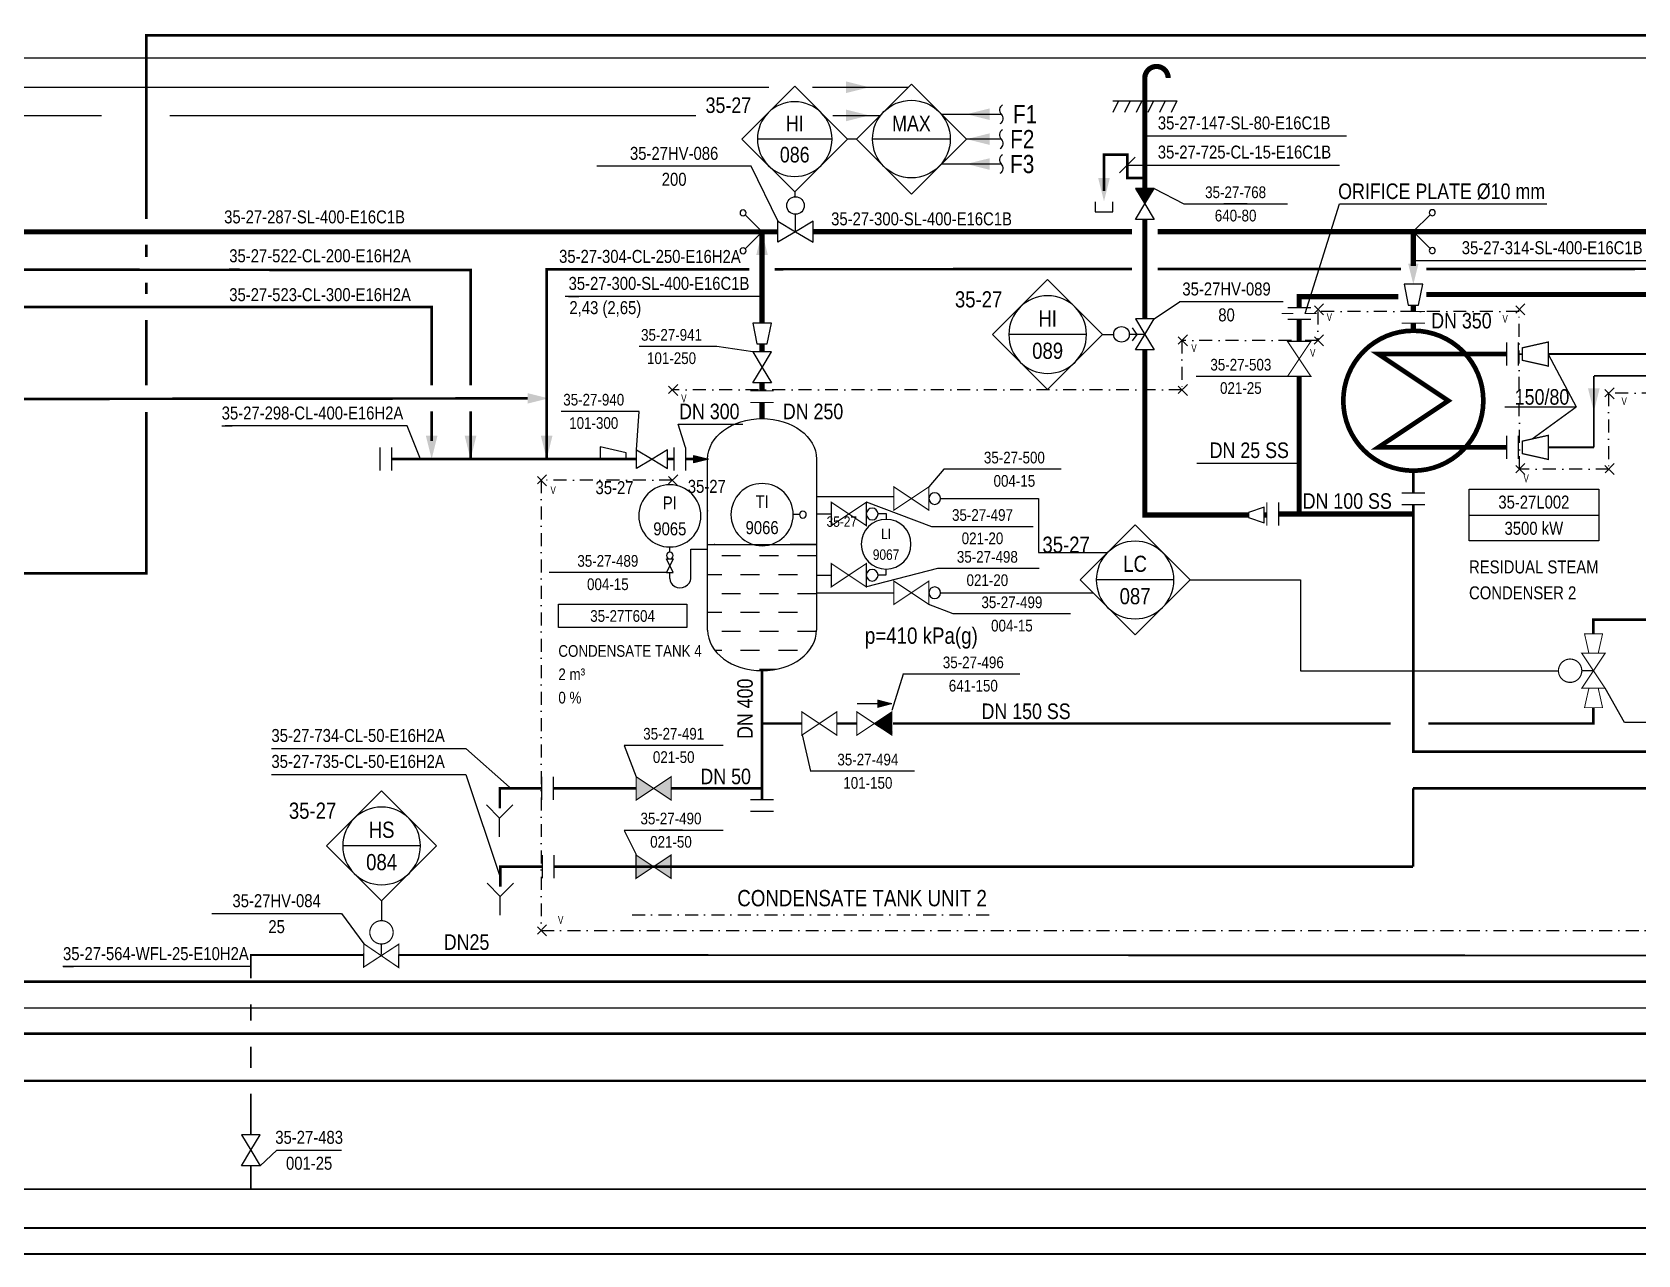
# Model space of a CAD drawing. Header units: millimetres. Extents: x -415 to 12957, y -5 to 599.
# Drawn here: x 8223.2 to 8532.8, y -0.2 to 235.6 of the extents above; entities that cross this region are included whole.
import ezdxf
from ezdxf.enums import TextEntityAlignment as Align

# ---------------------------------------------------------------- set-up
doc = ezdxf.new("R2010")
doc.units = ezdxf.units.MM
doc.header["$LTSCALE"] = 10
doc.header["$MEASUREMENT"] = 0
doc.header["$PDSIZE"] = 1
doc.linetypes.add('DASHDOT2', pattern=[0.5, 0.25, -0.125, 0, -0.125])
doc.layers.get('0').update_dxf_attribs({"linetype": 'CONTINUOUS'})
doc.layers.add('BALANSSI', color=3, linetype='CONTINUOUS', lineweight=25)
doc.layers.add('VESIKIERROT', color=100, linetype='DASHDOT2', lineweight=35)
for name, color, linetype in [('KASIVENTTIILIT', 7, 'CONTINUOUS'), ('KURISTINLEVYT', 7, 'CONTINUOUS'), ('LAITTEISTO', 7, 'CONTINUOUS'), ('P-A-SHEET', 3, 'CONTINUOUS'), ('P-COND', 4, 'CONTINUOUS'), ('P-CVPOS', 7, 'CONTINUOUS'), ('P-DELIVERY_LIMIT', 1, 'DASHDOT2'), ('P-EQUIPMENT_POS', 7, 'CONTINUOUS'), ('P-FITTINGS', 7, 'CONTINUOUS'), ('P-INSTRPOS', 7, 'CONTINUOUS'), ('P-INSTRPOS_TEXTS', 7, 'CONTINUOUS'), ('P-INSTRU', 7, 'CONTINUOUS'), ('P-LINEPOS', 7, 'CONTINUOUS'), ('P-OTHER', 7, 'CONTINUOUS'), ('P-STEAM1', 6, 'CONTINUOUS'), ('P-SYMB', 7, 'CONTINUOUS'), ('P-TANK_POS', 7, 'CONTINUOUS'), ('P-TEXT', 7, 'CONTINUOUS'), ('P-VALVEPOS', 7, 'CONTINUOUS'), ('P-VENTS', 7, 'CONTINUOUS'), ('P-WATER', 3, 'CONTINUOUS'), ('PUTKIKARTIOT', 7, 'CONTINUOUS'), ('SAATOVENTTIILIT', 7, 'CONTINUOUS'), ('TEXT', 141, 'CONTINUOUS'), ('yyyy', 7, 'CONTINUOUS'), ('yyyyy', 7, 'CONTINUOUS')]:
    doc.layers.add(name, color=color, linetype=linetype)
doc.styles.add('ARIAL', font='ARIALN.TTF')
doc.styles.add('ARIALN', font='ARIALN.TTF')
doc.styles.add('LEGIBLE', font='ARIALN.TTF')
doc.styles.add('SFS', font='ARIALN.TTF')
doc.styles.get("Standard").update_dxf_attribs({"font": 'ARIALN.TTF'})

# ---------------------------------------------------------------- blocks, each defined once
blk = doc.blocks.new('PI0NUOPR')
for points in [[(0, 0), (-1, 0.25), (-1, -0.25), (0, 0)], [(0, 0), (-1, 0)]]:
    blk.add_lwpolyline(points)
blk.add_solid([(-1, 0.25), (0, 0), (-1, -0.25)])
blk = doc.blocks.new('T200FFL')
at = {"const_width": 0.25}
for points in [[(-1.25, 2.5), (-1.25, -2.5)], [(1.25, -2.5), (1.25, 2.5)]]:
    blk.add_lwpolyline(points, dxfattribs=at)
at = {"linetype": 'Continuous', "style": 'SFS', "flags": 9}
for tag, p in [('FC', (0, 3.5)), ('SYM_WIDTH', (0, 0))]:
    blk.add_attdef(tag, p, '', height=0.2, dxfattribs=at)
blk = doc.blocks.new('ARROW')
blk.add_solid([(-2.5, -1.25), (-2.5, 1.25), (2.5, 0)])
at = {"linetype": 'Continuous', "flags": 1}
blk.add_attdef('SYM_WIDTH', (0, 0), '', height=3, dxfattribs=at)
blk = doc.blocks.new('condensatetank2_5')
at = {"layer": 'yyyy'}
h = blk.add_hatch(dxfattribs=at)
h.set_pattern_fill('DASH', color=256, scale=39, style=0)
h.set_pattern_definition([(0, (-51.5, -34.8895), (4.875, 4.875), [4.875, -4.875])])
h.paths.add_polyline_path([(14, 0), (0, 0), (0, -22), (14, -22)])
h.paths.add_polyline_path([(28, 0), (14, 0), (14, -22), (28, -22)])
edge = h.paths.add_edge_path()
edge.add_ellipse((14, -22), major_axis=(14, 0), ratio=0.742857, start_angle=180, end_angle=360)
edge.add_line((28, -22), (0, -22))
for p, q in [((0, -22), (0, 22)), ((28, 22), (28, -22)), ((0, 0), (28, 0)), ((0, -18.29), (0, -18.29))]:
    blk.add_line(p, q, dxfattribs=at)
at = {"layer": 'yyyy', "extrusion": (0, 0, -1)}
blk.add_ellipse((14, 22), major_axis=(14, 0), ratio=0.742857, start_param=3.141593, end_param=6.283185, dxfattribs=at)
at = {"layer": 'yyyy'}
blk.add_ellipse((14, -22), major_axis=(14, 0), ratio=0.742857, start_param=3.141593, end_param=6.283185, dxfattribs=at)
for p in [(0, 8.68), (0, 0), (1.78, 0)]:
    blk.add_point(p, dxfattribs=at)
blk = doc.blocks.new('PI321')
for p, q in [((0.5, 0.25), (-0.5, -0.25)), ((-0.5, -0.25), (-0.5, 0.25)), ((-0.5, 0.25), (0.5, -0.25)), ((0.5, -0.25), (0.5, 0.25))]:
    blk.add_line(p, q)
blk = doc.blocks.new('T001_11')
at = {"const_width": 0.25}
blk.add_lwpolyline([(-3.75, -2.5), (-3.75, 2.5), (3.75, -2.5), (3.75, 2.5), (-3.75, -2.5)], dxfattribs=at)
at = {"linetype": 'Continuous', "style": 'SFS', "flags": 9}
for tag, p in [('FC', (0, 3.5)), ('SYM_WIDTH', (0, 0))]:
    blk.add_attdef(tag, p, '', height=0.2, dxfattribs=at)
blk = doc.blocks.new('t001_00')
at = {"const_width": 0.25}
blk.add_lwpolyline([(-3.75, -2.5), (-3.75, 2.5), (3.75, -2.5), (3.75, 2.5), (-3.75, -2.5)], dxfattribs=at)
at = {"linetype": 'Continuous'}
for points in [[(-3.75, 2.5), (-3.75, -2.5), (0, 0)], [(0, 0), (3.75, 2.5), (3.75, -2.5)]]:
    blk.add_solid(points, dxfattribs=at)
blk = doc.blocks.new('i001_11')
at = {"layer": 'yyyyy', "const_width": 0.25}
blk.add_lwpolyline([(0, 7.5, 1), (0, 2.5, 1)], format="xyb", close=True, dxfattribs=at)
for points in [[(-3.75, -2.5), (-3.75, 2.5), (3.75, -2.5), (3.75, 2.5), (-3.75, -2.5)], [(0, 2.5), (0, 0)]]:
    blk.add_lwpolyline(points, dxfattribs=at)
at = {"layer": 'yyyyy', "linetype": 'Continuous', "style": 'SFS', "flags": 9}
for tag, p in [('FC', (0, 3.5)), ('SYM_WIDTH', (0, 0))]:
    blk.add_attdef(tag, p, '', height=0.2, dxfattribs=at)
blk = doc.blocks.new('*X39')
at = {"color": 0, "linetype": 'Continuous'}
for p, q in [((207.6, 476.3), (210.54, 479.24)), ((207.61, 476.27), (210.55, 479.22)), ((207.65, 476.27), (210.57, 479.2)), ((207.66, 476.4), (210.53, 479.26)), ((207.68, 476.27), (210.58, 479.17)), ((207.72, 476.27), (210.59, 479.15)), ((207.73, 476.5), (210.51, 479.28)), ((207.75, 476.27), (210.61, 479.13)), ((207.79, 476.6), (210.5, 479.3)), ((207.79, 476.27), (210.62, 479.11)), ((207.82, 476.27), (210.64, 479.09)), ((207.86, 476.7), (210.48, 479.33)), ((207.86, 476.27), (210.65, 479.07)), ((207.89, 476.27), (210.66, 479.05)), ((207.92, 476.8), (210.47, 479.35)), ((207.93, 476.27), (210.68, 479.02)), ((207.96, 476.27), (210.69, 479)), ((207.99, 476.9), (210.46, 479.37)), ((208, 476.27), (210.7, 478.98)), ((208.03, 476.27), (210.72, 478.96)), ((208.05, 477), (210.44, 479.39)), ((208.07, 476.27), (210.73, 478.94)), ((208.1, 476.27), (210.75, 478.92)), ((208.12, 477.1), (210.43, 479.41)), ((208.14, 476.27), (210.76, 478.89)), ((208.18, 477.2), (210.41, 479.43)), ((208.18, 476.27), (210.77, 478.87)), ((208.21, 476.27), (210.79, 478.85)), ((208.25, 477.3), (210.4, 479.46)), ((208.25, 476.27), (210.8, 478.83)), ((208.28, 476.27), (210.81, 478.81)), ((208.31, 477.4), (210.39, 479.48)), ((208.32, 476.27), (210.83, 478.79)), ((208.35, 476.27), (210.84, 478.76)), ((208.38, 477.51), (210.37, 479.5)), ((208.39, 476.27), (210.86, 478.74)), ((208.42, 476.27), (210.87, 478.72)), ((208.45, 477.61), (210.36, 479.52)), ((208.46, 476.27), (210.88, 478.7)), ((208.49, 476.27), (210.9, 478.68)), ((208.51, 477.71), (210.35, 479.54)), ((208.53, 476.27), (210.91, 478.66)), ((208.56, 476.27), (210.92, 478.64)), ((208.58, 477.81), (210.33, 479.56)), ((208.6, 476.27), (210.94, 478.61)), ((208.64, 477.91), (210.32, 479.58)), ((208.64, 476.27), (210.95, 478.59)), ((208.67, 476.27), (210.97, 478.57)), ((208.71, 478.01), (210.3, 479.61)), ((208.71, 476.27), (210.98, 478.55)), ((208.74, 476.27), (210.99, 478.53)), ((208.77, 478.11), (210.29, 479.63)), ((208.78, 476.27), (211.01, 478.51)), ((208.81, 476.27), (211.02, 478.48)), ((208.84, 478.21), (210.28, 479.65)), ((208.85, 476.27), (211.04, 478.46)), ((208.88, 476.27), (211.05, 478.44)), ((208.9, 478.31), (210.26, 479.67)), ((208.92, 476.27), (211.06, 478.42)), ((208.95, 476.27), (211.08, 478.4)), ((208.97, 478.41), (210.25, 479.69)), ((208.99, 476.27), (211.09, 478.38)), ((209.02, 476.27), (211.1, 478.36)), ((209.03, 478.51), (210.24, 479.71)), ((209.06, 476.27), (211.12, 478.33)), ((209.09, 476.27), (211.13, 478.31)), ((209.1, 478.61), (210.22, 479.74)), ((209.13, 476.27), (211.15, 478.29)), ((209.17, 478.71), (210.21, 479.76)), ((209.17, 476.27), (211.16, 478.27)), ((209.2, 476.27), (211.17, 478.25)), ((209.23, 478.82), (210.19, 479.78)), ((209.24, 476.27), (211.19, 478.23)), ((209.27, 476.27), (211.2, 478.2)), ((209.3, 478.92), (210.18, 479.8)), ((209.31, 476.27), (211.21, 478.18)), ((209.34, 476.27), (211.23, 478.16)), ((209.36, 479.02), (210.17, 479.82)), ((209.38, 476.27), (211.24, 478.14)), ((209.43, 479.12), (210.15, 479.84)), ((209.49, 479.22), (210.14, 479.86)), ((209.41, 476.27), (211.26, 478.12)), ((209.45, 476.27), (211.27, 478.1)), ((209.48, 476.27), (211.28, 478.07)), ((209.52, 476.27), (211.3, 478.05)), ((209.55, 476.27), (211.31, 478.03)), ((209.59, 476.27), (211.32, 478.01)), ((209.63, 476.27), (211.34, 477.99)), ((209.66, 476.27), (211.35, 477.97)), ((209.7, 476.27), (211.37, 477.95)), ((209.73, 476.27), (211.38, 477.92)), ((209.77, 476.27), (211.39, 477.9)), ((209.8, 476.27), (211.41, 477.88)), ((209.84, 476.27), (211.42, 477.86)), ((209.87, 476.27), (211.43, 477.84)), ((209.91, 476.27), (211.45, 477.82)), ((209.94, 476.27), (211.46, 477.79)), ((209.98, 476.27), (211.48, 477.77)), ((210.01, 476.27), (211.49, 477.75)), ((210.05, 476.27), (211.5, 477.73)), ((210.08, 476.27), (211.52, 477.71)), ((210.12, 476.27), (211.53, 477.69)), ((210.16, 476.27), (211.55, 477.66)), ((210.19, 476.27), (211.56, 477.64)), ((210.23, 476.27), (211.57, 477.62)), ((210.26, 476.27), (211.59, 477.6)), ((210.3, 476.27), (211.6, 477.58)), ((210.33, 476.27), (211.61, 477.56)), ((210.37, 476.27), (211.63, 477.54)), ((210.4, 476.27), (211.64, 477.51)), ((210.44, 476.27), (211.66, 477.49)), ((210.47, 476.27), (211.67, 477.47)), ((210.51, 476.27), (211.68, 477.45)), ((210.54, 476.27), (211.7, 477.43)), ((210.58, 476.27), (211.71, 477.41)), ((210.61, 476.27), (211.72, 477.38)), ((210.65, 476.27), (211.74, 477.36)), ((210.69, 476.27), (211.75, 477.34)), ((210.72, 476.27), (211.77, 477.32)), ((210.76, 476.27), (211.78, 477.3)), ((210.79, 476.27), (211.79, 477.28)), ((210.83, 476.27), (211.81, 477.26)), ((210.86, 476.27), (211.82, 477.23)), ((210.9, 476.27), (211.83, 477.21)), ((210.93, 476.27), (211.85, 477.19)), ((210.97, 476.27), (211.86, 477.17)), ((211, 476.27), (211.88, 477.15)), ((211.04, 476.27), (211.89, 477.13)), ((211.07, 476.27), (211.9, 477.1)), ((211.11, 476.27), (211.92, 477.08)), ((211.15, 476.27), (211.93, 477.06)), ((211.18, 476.27), (211.95, 477.04)), ((211.22, 476.27), (211.96, 477.02)), ((211.25, 476.27), (211.97, 477)), ((211.29, 476.27), (211.99, 476.97)), ((211.32, 476.27), (212, 476.95)), ((211.36, 476.27), (212.01, 476.93)), ((211.39, 476.27), (212.03, 476.91)), ((211.43, 476.27), (212.04, 476.89)), ((211.46, 476.27), (212.06, 476.87)), ((211.5, 476.27), (212.07, 476.85)), ((211.53, 476.27), (212.08, 476.82)), ((211.57, 476.27), (212.1, 476.8)), ((211.6, 476.27), (212.11, 476.78)), ((211.64, 476.27), (212.12, 476.76)), ((211.68, 476.27), (212.14, 476.74)), ((211.71, 476.27), (212.15, 476.72)), ((211.75, 476.27), (212.17, 476.69)), ((211.78, 476.27), (212.18, 476.67)), ((211.82, 476.27), (212.19, 476.65)), ((211.85, 476.27), (212.21, 476.63)), ((211.89, 476.27), (212.22, 476.61)), ((211.92, 476.27), (212.23, 476.59)), ((211.96, 476.27), (212.25, 476.56)), ((211.99, 476.27), (212.26, 476.54)), ((212.03, 476.27), (212.28, 476.52)), ((212.06, 476.27), (212.29, 476.5)), ((212.1, 476.27), (212.3, 476.48)), ((212.14, 476.27), (212.32, 476.46)), ((212.17, 476.27), (212.33, 476.44)), ((212.21, 476.27), (212.34, 476.41)), ((212.24, 476.27), (212.36, 476.39)), ((212.28, 476.27), (212.37, 476.37)), ((212.31, 476.27), (212.39, 476.35)), ((212.35, 476.27), (212.4, 476.33)), ((212.38, 476.27), (212.41, 476.31)), ((212.42, 476.27), (212.43, 476.28))]:
    blk.add_line(p, q, dxfattribs=at)
blk = doc.blocks.new('t001_ch2')
for points, const_width in [([(-3.75, 2.5), (-3.75, -2.5), (3.75, 2.5), (3.75, -2.5), (-3.75, 2.5)], 0.25), ([(-3.57, -4.3), (-0.77, -3.55), (-0.77, -4.93), (-3.17, -4.3), (-0.88, -3.69), (-0.88, -4.8), (-2.77, -4.3), (-0.98, -3.82), (-0.98, -4.67), (-2.37, -4.3), (-1.08, -3.95), (-1.08, -4.53), (-1.97, -4.3), (-1.19, -4.09), (-1.19, -4.4), (-1.57, -4.3), (-1.29, -4.22), (-1.29, -4.26), (-1.17, -4.22)], 0.35), ([(3.75, -4.25), (-3.75, -4.25)], 0.25)]:
    blk.add_lwpolyline(points, dxfattribs=dict(const_width=const_width))
at = {"linetype": 'Continuous', "const_width": 0.25}
for points in [[(-0.08, 0.03), (-3.74, -2.42), (-3.72, 2.42), (-0.02, 0.06)], [(0, 0), (-3.73, -2.42), (-3.73, 2.28), (-3.73, 2.43), (-0.12, 0.13)]]:
    blk.add_lwpolyline(points, dxfattribs=at)
at = {"linetype": 'Continuous', "xscale": -1, "rotation": 270}
blk.add_blockref('*X39', (-480, -210), dxfattribs=at)
blk = doc.blocks.new('P008_05')
at = {"linetype": 'Continuous', "const_width": 0.5}
blk.add_lwpolyline([(0, 7.5, 1), (0, -7.5, 1)], format="xyb", close=True, dxfattribs=at)
blk.add_lwpolyline([(10, 5), (-3.75, 5), (3.75, 0), (-3.75, -5), (10, -5)], dxfattribs=at)
at = {"linetype": 'Continuous', "style": 'SFS', "flags": 9}
for tag, p in [('FC', (0, 3.5)), ('SYM_WIDTH', (0, 0))]:
    blk.add_attdef(tag, p, '', height=0.2, dxfattribs=at)
blk = doc.blocks.new('T100CON')
at = {"const_width": 0.25}
blk.add_lwpolyline([(-2.5, 2.4), (2.5, 1.28), (2.5, -1.12), (-2.5, -2.24)], close=True, dxfattribs=at)
at = {"style": 'LEGIBLE', "flags": 9}
for tag, p in [('FC', (0, 3.5)), ('SYM_WIDTH', (0, 0))]:
    blk.add_attdef(tag, p, '', height=1.8, dxfattribs=at)
blk = doc.blocks.new('PPI_0103B')
at = {"color": 0, "linetype": 'ByBlock'}
blk.add_circle((0, 0), 1.25, dxfattribs=at)
blk = doc.blocks.new('PPI_1100A')
at = {"color": 0, "linetype": 'ByBlock'}
blk.add_line((0, 0), (2, 0), dxfattribs=at)
blk = doc.blocks.new('PPI_0900A')
at = {"color": 0, "linetype": 'ByBlock'}
blk.add_line((-2.5, 0), (2.5, 0), dxfattribs=at)
blk = doc.blocks.new('PPI_0700A-27_5')
at = {"color": 0, "linetype": 'ByBlock'}
for p, q in [((0, 0), (27.5, 0)), ((0, -5), (0, 0)), ((27.5, 0), (27.5, -5)), ((27.5, -5), (0, -5))]:
    blk.add_line(p, q, dxfattribs=at)
blk = doc.blocks.new('PPI_1000A')
at = {"color": 0, "linetype": 'ByBlock'}
blk.add_line((-1, 0), (1, 0), dxfattribs=at)
blk = doc.blocks.new('PPI_1207A')
at = {"color": 0, "linetype": 'ByBlock'}
for p, q in [((-8.5, 0), (0, 8.5)), ((0, 8.5), (8.5, 0)), ((0, -8.5), (-8.5, 0)), ((-6, 0), (6, 0)), ((8.5, 0), (0, -8.5))]:
    blk.add_line(p, q, dxfattribs=at)
blk.add_circle((0, 0), 6, dxfattribs=at)
blk = doc.blocks.new('PPI_1200A')
at = {"color": 0, "linetype": 'ByBlock'}
blk.add_circle((0, 0), 6, dxfattribs=at)
blk = doc.blocks.new('P7A1100')
at = {"color": 0, "linetype": 'ByBlock'}
for points in [[(-3, -1.8), (-3, 1.8), (0, 0)], [(3, -1.8), (3, 1.8), (0, 0)]]:
    blk.add_lwpolyline(points, close=True, dxfattribs=at)
blk = doc.blocks.new('P7A1271')
at = {"color": 0, "linetype": 'ByBlock'}
for centre, start, end in [((0.71, 0.82), 116.5651, 229.1849), ((-0.71, -0.82), 296.5651, 49.1849)]:
    blk.add_arc(centre, 1.08, start, end, dxfattribs=at)
blk = doc.blocks.new('CVO6484')
at = {"color": 0, "linetype": 'Continuous'}
blk.add_lwpolyline([(-1.5, 4.5, -1), (1.5, 4.5, -1), (-1.5, 4.5)], format="xyb", close=True, dxfattribs=at)
blk.add_lwpolyline([(0, 0), (0, 3)], dxfattribs=at)
at = {"layer": 'P-VENTS', "color": 0, "linetype": 'Continuous'}
for points in [[(-3, -1.8), (-3, 1.8), (0, 0)], [(3, -1.8), (3, 1.8), (0, 0)]]:
    blk.add_lwpolyline(points, close=True, dxfattribs=at)
blk = doc.blocks.new('PPI_1301A-25_0')
at = {"color": 0, "linetype": 'ByBlock'}
for p, q in [((0, 0), (25, 0)), ((0, -10), (0, 0)), ((25, 0), (25, -10)), ((0, -5), (25, -5)), ((25, -10), (0, -10))]:
    blk.add_line(p, q, dxfattribs=at)
blk = doc.blocks.new('P7A1330')
at = {"color": 0, "linetype": 'ByBlock'}
for q in [(-3.25, 3.25), (3.25, 3.25)]:
    blk.add_line((0, 0), q, dxfattribs=at)
for centre, start, end in [((-3.66, 3.66), 90, 270), ((-3.66, 3.66), 270, 90), ((3.66, 3.66), 90, 270), ((3.66, 3.66), 270, 90)]:
    blk.add_arc(centre, 0.575, start, end, dxfattribs=at)
blk = doc.blocks.new('P7A1106')
at = {"color": 0, "linetype": 'ByBlock'}
for p, q in [((3, 1.8), (0, 0)), ((3, -1.8), (3, 1.8)), ((0, 0), (3, -1.8))]:
    blk.add_line(p, q, dxfattribs=at)
blk.add_lwpolyline([(-3, 1.8), (0, 0), (-3, -1.8)], close=True, dxfattribs=at)
blk.add_solid([(3, 1.8), (0, 0), (3, -1.8)], dxfattribs=at)
blk = doc.blocks.new('P7A1210')
at = {"color": 0, "linetype": 'ByBlock'}
blk.add_lwpolyline([(-3, 1.5), (-3, -1.5), (0, -0.5), (0, 0.5)], close=True, dxfattribs=at)
blk = doc.blocks.new('P7A1245')
at = {"color": 0, "linetype": 'Continuous'}
for points in [[(-2, 1.8), (-2, -1.8)], [(2, 1), (-2, 1.8)], [(2, -1), (2, 1)], [(-2, -1.8), (2, -1)]]:
    blk.add_lwpolyline(points, dxfattribs=at)
blk = doc.blocks.new('P7A1305')
at = {"color": 0, "linetype": 'ByBlock'}
blk.add_solid([(-4, -1), (-4, 1), (0, 0)], dxfattribs=at)
blk = doc.blocks.new('P7A1283')
at = {"color": 0, "linetype": 'ByBlock'}
blk.add_lwpolyline([(-2.5, 0), (-2.5, -1.184), (2.5, -2.384), (2.5, 0)], close=True, dxfattribs=at)
blk = doc.blocks.new('CVED8AE')
at = {"color": 0, "linetype": 'Continuous'}
blk.add_lwpolyline([(-1.5, 4.5, -1), (1.5, 4.5, -1), (-1.5, 4.5)], format="xyb", close=True, dxfattribs=at)
for points in [[(-1.27, 2.39), (0, 1.5), (1.27, 2.39)], [(0, 0), (0, 3)]]:
    blk.add_lwpolyline(points, dxfattribs=at)
at = {"layer": 'P-VENTS', "color": 0, "linetype": 'Continuous'}
for points in [[(-3, -1.8), (-3, 1.8), (0, 0)], [(3, -1.8), (3, 1.8), (0, 0)]]:
    blk.add_lwpolyline(points, close=True, dxfattribs=at)
blk = doc.blocks.new('P7A1304')
at = {"color": 0, "linetype": 'ByBlock'}
blk.add_line((1.5, 1.5), (-1.5, -1.5), dxfattribs=at)

msp = doc.modelspace()

# ---------------------------------------------------------------- linework, layer by layer
at = {"layer": 'KURISTINLEVYT', "const_width": 0.225}
for points in [[(8466.35, 181.37), (8464.1, 181.37)], [(8465.22, 182.49), (8469.72, 182.49)], [(8469.72, 180.24), (8465.22, 180.24)], [(8468.6, 181.37), (8470.85, 181.37)]]:
    msp.add_lwpolyline(points, dxfattribs=at)
at = {"layer": 'LAITTEISTO', "linetype": 'Continuous'}
for points in [[(8432.65, 222.36), (8431.52, 220.11)], [(8431.52, 222.36), (8443.9, 222.36)], [(8434.9, 222.36), (8433.77, 220.11)], [(8437.15, 222.36), (8436.02, 220.11)], [(8439.4, 222.36), (8438.27, 220.11)], [(8441.65, 222.36), (8440.52, 220.11)], [(8443.9, 222.36), (8442.77, 220.11)]]:
    msp.add_lwpolyline(points, dxfattribs=at)
at = {"layer": 'LAITTEISTO', "const_width": 1}
msp.add_lwpolyline([(8489.47, 178.05), (8489.47, 179.5)], dxfattribs=at)
at = {"layer": 'P-A-SHEET', "color": 7, "const_width": 0.35}
for points in [[(-410, 0), (12952.06, 0), (12952.06, 594), (-410, 594)], [(-405, 5), (12947.06, 5), (12947.06, 589), (-405, 589)]]:
    msp.add_lwpolyline(points, close=True, dxfattribs=at)
at = {"layer": 'P-COND', "linetype": 'Continuous', "const_width": 0.5}
for points in [[(8245.21, 199.62), (8245.21, 235), (8602.71, 235), (8652.71, 235), (8652.71, 199.65)], [(8307.71, 167.5), (8307.71, 189.76), (7466.61, 190.24), (7466.61, 211.98)], [(8300.21, 167.5), (8300.21, 182.64), (7231.5, 182.64), (6981.5, 182.74), (6981.5, 204.5)], [(8245.21, 192.29), (8245.21, 194.62)], [(8361.47, 189.91), (8322.38, 189.89), (8322.38, 153.51)], [(8435.21, 189.94), (8366.35, 189.91)], [(8487.1, 189.96), (8440.21, 189.94)], [(8572.44, 189.99), (8491.98, 189.96)], [(8245.21, 185.14), (8245.21, 187.29)], [(7407.14, 179.63), (7407.14, 131.27), (8245.21, 131.27), (8245.21, 162.38)], [(8245.21, 167.5), (8245.21, 180.14)], [(7996.02, 164.62), (7996.02, 164.62), (8318.71, 165)], [(8300.21, 156.8), (8300.21, 162.5)], [(8307.71, 153.3), (8307.71, 162.5)], [(6459.81, 33.39), (9965.01, 33.39)]]:
    msp.add_lwpolyline(points, dxfattribs=at)
at = {"layer": 'P-COND', "linetype": 'Continuous'}
msp.add_lwpolyline([(8437.71, 207.5, 0.5, 0.5, 0), (8434.34, 207.5, 0.5, 0.5, 0), (8434.34, 212, 0.5, 0.5, 0), (8429.84, 212, 0.5, 0.5, 0), (8429.84, 205, 0, 0, 0)], format="xyseb", dxfattribs=at)
at = {"layer": 'P-COND', "const_width": 0.5}
for points in [[(7344.51, 180.14), (7344.51, 52.5), (8795.21, 52.5), (8795.21, 92.06), (8784.43, 92.06)], [(8339.71, 153.3), (8292.51, 153.3)], [(8346.93, 153.3), (8345.71, 153.3)], [(8350.76, 153.3), (8349.18, 153.3)], [(8489.47, 146.74), (8489.47, 151.05)], [(8363.91, 112.5), (8363.91, 87.61)], [(8371.58, 102.3), (8363.91, 102.3)], [(8382.2, 102.3), (8378.33, 102.3)], [(8389.13, 102.3), (8485.09, 102.3)], [(8339.65, 89.79), (8323.69, 89.79)], [(8363.91, 89.79), (8346.4, 89.79)], [(8489.44, 89.79), (8489.44, 74.69)], [(8550.72, 89.79), (8489.44, 89.79)], [(8489.44, 74.69), (8323.81, 74.69)], [(6459.81, 42.5), (9965.01, 42.5)]]:
    msp.add_lwpolyline(points, dxfattribs=at)
at = {"layer": 'P-COND'}
for points in [[(8489.47, 144.49, 0.5, 0.5, 0), (8489.47, 96.88, 0.5, 0.5, 0), (8574.87, 96.88, 0, 0, 0)], [(8564.37, 122.31, 0.5, 0.5, 0), (8524.2, 122.31, 0.5, 0.5, 0), (8524.2, 119.6, 0, 0, 0)], [(8492.35, 102.3, 0.5, 0.5, 0), (8524.2, 102.3, 0.5, 0.5, 0), (8524.2, 105.35, 0, 0, 0)], [(8321.44, 89.79, 0.5, 0.5, 0), (8313.35, 89.79, 0.5, 0.5, 0), (8313.35, 85.94, 0, 0, 0)], [(8321.56, 74.68, 0.5, 0.5, 0), (8313.47, 74.68, 0.5, 0.5, 0), (8313.47, 70.83, 0, 0, 0)]]:
    msp.add_lwpolyline(points, format="xyseb", dxfattribs=at)
at = {"layer": 'P-CVPOS'}
for points in [[(8366.99, 199.14), (8361.84, 209.75), (8332.08, 209.75)], [(8439.51, 180.35), (8444.4, 183.6)], [(8374.41, 136.8), (8369.35, 136.8)], [(8555.21, 102.5), (8530.21, 102.5), (8526.45, 109.1)], [(8257.82, 65.63), (8282.82, 65.63), (8287.14, 59.81)]]:
    msp.add_lwpolyline(points, dxfattribs=at)
at = {"layer": 'P-DELIVERY_LIMIT'}
for points in [[(8472.16, 181.09), (8470.03, 183.21)], [(8472.16, 183.21), (8470.04, 181.09)], [(8510.98, 181.09), (8508.86, 183.21)], [(8510.98, 183.21), (8508.86, 181.09)], [(8346.6, 149.22), (8321.32, 149.22), (8321.32, 62.41), (8784.43, 62.41), (8784.43, 149.39), (8592.11, 149.39), (8592.11, 165.98), (8527.13, 166), (8527.13, 151.35), (8509.92, 151.35), (8509.89, 181.75), (8471.06, 181.74), (8471.09, 176.17), (8444.85, 176.17), (8444.85, 166.62), (8346.6, 166.62)], [(8445.91, 175.11), (8443.79, 177.23)], [(8445.91, 177.23), (8443.79, 175.11)], [(8472.16, 175.11), (8470.03, 177.23)], [(8472.15, 177.23), (8470.04, 175.11)], [(8347.66, 165.56), (8345.54, 167.68)], [(8347.66, 167.68), (8345.54, 165.56)], [(8445.91, 165.56), (8443.79, 167.68)], [(8445.91, 167.68), (8443.79, 165.56)], [(8528.19, 164.94), (8526.07, 167.06)], [(8528.19, 167.06), (8526.07, 164.94)], [(8510.98, 150.29), (8508.86, 152.41)], [(8510.98, 152.41), (8508.86, 150.28)], [(8528.19, 150.29), (8526.07, 152.41)], [(8528.19, 152.41), (8526.07, 150.28)], [(8322.38, 148.16), (8320.25, 150.28)], [(8322.38, 150.28), (8320.26, 148.16)], [(8347.66, 148.16), (8345.54, 150.28)], [(8347.66, 150.28), (8345.54, 148.16)], [(8338.87, 65.39), (8407.68, 65.39)], [(8322.38, 61.35), (8320.25, 63.47)], [(8322.38, 63.47), (8320.26, 61.35)]]:
    msp.add_lwpolyline(points, dxfattribs=at)
at = {"layer": 'P-INSTRU', "linetype": 'Continuous'}
for points in [[(8575.45, 208.68), (8575.45, 230.62), (7994.44, 230.62)], [(8377.55, 225), (8386.68, 225)], [(8023.97, 219.57), (8236.58, 219.57)], [(8249.75, 219.57), (8351.14, 219.57)], [(8377.55, 219.57), (8386.68, 219.57)], [(8398.52, 219.8), (8410.06, 219.8)], [(8382.1, 215), (8380.41, 215)], [(8410.06, 215), (8403.32, 215)], [(8398.52, 210.2), (8410.06, 210.2)], [(8370.21, 204.8), (8370.21, 203.87)], [(8370.21, 203.87), (8370.21, 204.01)], [(8429.58, 177.3), (8431.7, 177.3)]]:
    msp.add_lwpolyline(points, dxfattribs=at)
at = {"layer": 'P-INSTRU'}
for points in [[(7946.6, 202.5), (8016.84, 202.5), (8016.84, 225), (8365.21, 225)], [(8373.62, 225), (8392.1, 225)], [(8374.41, 146.08), (8389.32, 146.08)], [(8398.32, 145.69), (8417.22, 145.69), (8417.22, 135.31), (8430.51, 135.31)], [(8371.14, 142.58), (8369.83, 142.58)], [(8374.41, 142.71), (8377.27, 142.71)], [(8386.27, 142.78), (8387.82, 142.78), (8387.82, 141.67)], [(8346.13, 135.35), (8346.13, 136.34)], [(8350.2, 135.91), (8353.41, 135.91)], [(8374.41, 130.9), (8377.27, 130.9)], [(8386.27, 130.97), (8387.82, 130.97), (8387.82, 132.07)], [(8374.41, 127.52), (8389.32, 127.52)], [(8398.32, 127.52), (8403.04, 127.52)], [(8403.04, 127.52), (8427.68, 127.52)], [(8446.44, 129.98), (8467.71, 129.98), (8467.71, 112.48)], [(6459.81, 47.5), (8759.59, 47.5), (8759.59, 117.82)], [(8467.71, 112.48), (8517.45, 112.48)], [(8290.56, 68.08), (8290.56, 64.28)]]:
    msp.add_lwpolyline(points, dxfattribs=at)
at = {"layer": 'P-LINEPOS'}
for points in [[(8434.34, 210), (8475.21, 210)], [(8489.47, 191.56), (8536.03, 191.56)], [(8363.91, 184.67), (8325.92, 184.67)], [(8298.07, 153.3), (8295.47, 159.68), (8260.4, 159.68)], [(8349.18, 155.55), (8347.71, 160), (8360.21, 160)], [(8269.32, 97.49), (8306.82, 97.49), (8315.21, 90)], [(8269.32, 92.49), (8306.82, 92.49), (8313.47, 72.5)]]:
    msp.add_lwpolyline(points, dxfattribs=at)
at = {"layer": 'P-OTHER', "color": 0, "linetype": 'ByBlock'}
for p, q in [((8392.71, 225.61), (8382.1, 215)), ((8403.32, 215), (8392.71, 225.61)), ((8382.1, 215), (8392.71, 204.39)), ((8400.2, 215), (8385.22, 215)), ((8392.71, 204.39), (8403.32, 215))]:
    msp.add_line(p, q, dxfattribs=at)
at = {"layer": 'P-OTHER'}
for points in [[(8437.71, 215.62), (8476.56, 215.62)], [(8428.11, 202.9), (8428.11, 201)], [(8431.56, 201), (8431.56, 202.9)], [(8428.11, 201), (8431.56, 201)], [(8464.4, 183.6), (8444.4, 183.6)], [(8515.48, 173.55), (8520.85, 163.34)], [(8465.22, 169.25), (8447.62, 169.25)], [(8507.11, 163.34), (8520.85, 163.34)], [(8512.36, 157.17), (8520.85, 163.34)], [(8447.71, 152.5), (8467.47, 152.5)], [(8350.2, 130.29), (8350.2, 135.91)], [(8346.13, 130.29), (8346.13, 131.41)], [(8310.78, 86.6), (8313.32, 84.05)], [(8313.32, 84.05), (8315.87, 86.6)], [(8313.32, 80.45), (8313.32, 84.05)], [(8310.9, 71.49), (8313.44, 68.94)], [(8313.44, 68.94), (8315.99, 71.49)], [(8313.44, 65.34), (8313.44, 68.94)], [(8265.34, 55.42), (8229.12, 55.42)]]:
    msp.add_lwpolyline(points, dxfattribs=at)
at = {"layer": 'P-OTHER', "color": 0, "linetype": 'ByBlock'}
msp.add_circle((8392.71, 215), 7.49, dxfattribs=at)
at = {"layer": 'P-OTHER'}
msp.add_ellipse((8348.17, 130.29), major_axis=(2.01, 0.37), ratio=0.874849, start_param=2.932717, end_param=6.07431, dxfattribs=at)
at = {"layer": 'P-STEAM1', "linetype": 'Continuous', "const_width": 1}
for points in [[(8271.98, 197.12), (7940.52, 197.12), (7940.52, 392.5), (8005.88, 392.5)], [(8437.71, 180.35), (8437.71, 199.5)], [(8363.91, 197.12), (8271.98, 197.12)], [(8437.71, 174.35), (8437.71, 160), (8437.71, 142.5), (8457.71, 142.5)], [(8460.71, 142.5), (8461.24, 142.5)]]:
    msp.add_lwpolyline(points, dxfattribs=at)
msp.add_lwpolyline([(8437.71, 205.5), (8437.71, 226.76, -1), (8442.21, 226.76)], format="xyb", dxfattribs=at)
at = {"layer": 'P-STEAM1', "const_width": 1}
for points in [[(8489.47, 197.15), (8872.22, 197.15), (8872.22, 200)], [(8363.91, 197.12), (8366.99, 197.12)], [(8363.91, 179.5), (8363.91, 197.12)], [(8435.21, 197.15), (8373.74, 197.14)], [(8489.47, 190.5), (8489.47, 197.15), (8440.21, 197.15)], [(8489.48, 181.75), (8489.48, 183)], [(8491.98, 185.03), (8572.37, 185.03)], [(8467.47, 176), (8467.47, 180.24)], [(8467.47, 178.32), (8467.47, 180.24)], [(8363.91, 173.97), (8363.91, 175.5)], [(8363.91, 166.45), (8363.91, 167.97)], [(8467.47, 142.69), (8467.47, 169.11)], [(8363.91, 161.1), (8363.91, 164.2)], [(8489.47, 142.69), (8463.49, 142.69)]]:
    msp.add_lwpolyline(points, dxfattribs=at)
at = {"layer": 'P-STEAM1'}
msp.add_lwpolyline([(8467.47, 182.34, 1, 1, 0), (8467.47, 184.6, 1, 1, 0), (8486.56, 184.6, 0, 0, 0)], format="xyseb", dxfattribs=at)
at = {"layer": 'P-VALVEPOS'}
for points in [[(8439.51, 205.5), (8445.21, 202.5), (8465.21, 202.5)], [(8468.6, 181.37), (8475.21, 202.5), (8515.21, 202.5)], [(8362.11, 173.97), (8355.21, 175), (8340.21, 175)], [(8339.71, 155.1), (8340.21, 162.5), (8325.21, 162.5)], [(8421.56, 151.34), (8398.96, 151.34), (8396.07, 147.94)], [(8416.2, 140.26), (8396.62, 140.26), (8384.02, 144.96)], [(8345.48, 131.41), (8322.88, 131.41)], [(8417.32, 132.19), (8397.74, 132.19), (8384.02, 128.65)], [(8423.38, 123.43), (8400.78, 123.43), (8396.07, 125.27)], [(8391.14, 111.84), (8388.95, 104.78)], [(8413.64, 111.84), (8391.04, 111.84)], [(8373.31, 93.1), (8371.68, 100.12)], [(8356.43, 98.07), (8337.32, 98.07), (8339.65, 92.04)], [(8393.31, 93.1), (8373.21, 93.1)], [(8356.43, 81.67), (8337.32, 81.67), (8339.65, 77.01)], [(8267.14, 17), (8270.34, 20), (8282.84, 20)]]:
    msp.add_lwpolyline(points, dxfattribs=at)
at = {"layer": 'P-WATER', "const_width": 0.35}
for points in [[(8515.48, 173.55), (8570.59, 173.55)], [(8524.28, 169.34), (8570.59, 169.34)], [(8524.28, 169.34), (8524.28, 155.55)], [(8515.48, 155.55), (8524.28, 155.55)], [(8611.63, 60.93), (8611.62, 57.53), (8293.86, 57.67)], [(8265.34, 53.16), (8265.34, 57.67), (8287.11, 57.67)], [(8265.34, 45), (8265.34, 48.16)], [(8265.34, 35.89), (8265.34, 40)], [(8265.34, 23), (8265.34, 30.89)], [(8265.34, 12.5), (8265.34, 17)], [(6459.81, 12.5), (9965.01, 12.5)]]:
    msp.add_lwpolyline(points, dxfattribs=at)
at = {"layer": 'SAATOVENTTIILIT', "const_width": 0.225}
msp.add_lwpolyline([(8517.45, 112.48, 1), (8521.95, 112.48, 1)], format="xyb", close=True, dxfattribs=at)
for points in [[(8526.45, 109.1), (8521.95, 109.1), (8526.45, 115.85), (8521.95, 115.85), (8526.45, 109.1)], [(8521.95, 112.48), (8524.2, 112.48)]]:
    msp.add_lwpolyline(points, dxfattribs=at)
at = {"layer": 'VESIKIERROT'}
msp.add_lwpolyline([(8509.72, 173.55), (8510.48, 173.55)], dxfattribs=at)

# ---------------------------------------------------------------- block references
at = {"layer": 'KASIVENTTIILIT'}
for name, p, xscale, yscale, zscale, rotation in [('T001_11', (8467.47, 172.62), 0.8999999999996362, 0.8999999999996362, 0.8999999999996362, 270), ('PI321', (8346.13, 132.73), -2.625, 2.625, 2.625, 269.9999999999772), ('t001_ch2', (8385.57, 102.3), 0.8999999999996362, 0.8999999999996362, 0.8999999999996362, 180), ('T001_11', (8374.95, 102.3), 0.8999999999996362, 0.8999999999996362, 0.8999999999996362, 180)]:
    msp.add_blockref(name, p, dxfattribs=dict(at, xscale=xscale, yscale=yscale, zscale=zscale, rotation=rotation))
for name, p, xscale, yscale, zscale in [('T001_11', (8392.7, 145.69), -0.8999999999996362, 0.8999999999996362, 0.8999999999996362), ('T001_11', (8380.64, 142.71), -0.8999999999996362, 0.8999999999996362, 0.8999999999996362), ('T001_11', (8380.64, 130.9), -0.8999999999996362, 0.8999999999996362, 0.8999999999996362), ('T001_11', (8392.7, 127.52), -0.8999999999996362, 0.8999999999996362, 0.8999999999996362), ('t001_00', (8343.02, 89.79), 0.900000000000091, 0.900000000000091, 0.900000000000091), ('t001_00', (8342.99, 74.69), 0.900000000000091, 0.900000000000091, 0.900000000000091)]:
    msp.add_blockref(name, p, dxfattribs=dict(at, xscale=xscale, yscale=yscale, zscale=zscale))
at = {"layer": 'LAITTEISTO', "xscale": -1.800000000000182, "yscale": 1.800000000000182, "zscale": 1.800000000000182, "rotation": 180}
msp.add_blockref('P008_05', (8489.47, 164.55), dxfattribs=at)
at = {"layer": 'LAITTEISTO', "rotation": 179.9999237710615}
for p in [(8512.98, 173.63), (8512.98, 155.63)]:
    msp.add_blockref('T100CON', p, dxfattribs=at)
at = {"layer": 'LAITTEISTO', "xscale": 0.75, "yscale": 0.75, "zscale": 0.75}
msp.add_blockref('condensatetank2_5', (8353.41, 136.8), dxfattribs=at)
at = {"layer": 'P-COND', "linetype": 'Continuous', "xscale": -0.900000000000091, "yscale": 0.900000000000091, "zscale": 0.900000000000091, "rotation": 89.99999999999937}
msp.add_blockref('ARROW', (8429.84, 205.25), dxfattribs=at)
at = {"layer": 'P-COND'}
for name, p, xscale, yscale, zscale, rotation in [('ARROW', (8300.21, 155.55), -0.900000000000091, 0.900000000000091, 0.900000000000091, 89.99999999999937), ('ARROW', (8307.71, 155.55), -0.900000000000091, 0.900000000000091, 0.900000000000091, 89.99999999999937), ('ARROW', (8322.38, 155.55), -0.900000000000091, 0.900000000000091, 0.900000000000091, 89.99999999999937), ('PI0NUOPR', (8353.57, 153.3), -2.8125, 2.8125, 2.8125, 180)]:
    msp.add_blockref(name, p, dxfattribs=dict(at, xscale=xscale, yscale=yscale, zscale=zscale, rotation=rotation))
at = {"layer": 'P-CVPOS', "color": 140, "xscale": -1}
for p in [(8346.96, 209.75), (8453.46, 183.6)]:
    msp.add_blockref('PPI_1000A', p, dxfattribs=at)
at = {"layer": 'P-CVPOS', "color": 140, "xscale": -1, "rotation": 180}
msp.add_blockref('PPI_1000A', (8270.32, 65.63), dxfattribs=at)
at = {"layer": 'P-EQUIPMENT_POS', "color": 140}
msp.add_blockref('PPI_1301A-25_0', (8500.21, 147.5), dxfattribs=at)
at = {"layer": 'P-FITTINGS'}
for p in [(8410.06, 219.8), (8410.06, 215), (8410.06, 210.2)]:
    msp.add_blockref('P7A1271', p, dxfattribs=at)
for name, p, rotation in [('P7A1245', (8489.48, 185), 270), ('P7A1245', (8363.91, 177.5), 270), ('P7A1283', (8335.21, 153.3), 180), ('P7A1210', (8457.71, 142.5), 180)]:
    msp.add_blockref(name, p, dxfattribs=dict(at, rotation=rotation))
at = {"layer": 'P-INSTRPOS', "color": 140}
for name, p, xscale, yscale, zscale in [('PPI_1207A', (8370.21, 215), -1.2, 1.2, 1.2), ('PPI_1200A', (8387.82, 136.87), -0.8, 0.8, 0.8)]:
    msp.add_blockref(name, p, dxfattribs=dict(at, xscale=xscale, yscale=yscale, zscale=zscale))
at = {"layer": 'P-INSTRU', "color": 140}
for name, p, xscale, yscale, zscale in [('PPI_1207A', (8418.97, 177.3), -1.2478, 1.2478, 1.2478), ('PPI_0103B', (8397.2, 145.69), -0.899999999999636, 0.899999999999636, 0.899999999999636), ('PPI_0103B', (8385.14, 142.71), -0.899999999999636, 0.899999999999636, 0.899999999999636), ('PPI_1207A', (8435.83, 129.98), -1.2478, 1.2478, 1.2478), ('PPI_0103B', (8346.13, 134.69), -0.525000000000546, 0.525000000000546, 0.525000000000546), ('PPI_0103B', (8385.14, 130.9), -0.899999999999636, 0.899999999999636, 0.899999999999636), ('PPI_0103B', (8397.2, 127.52), -0.899999999999636, 0.899999999999636, 0.899999999999636), ('PPI_1207A', (8290.56, 78.69), -1.2478, 1.2478, 1.2478)]:
    msp.add_blockref(name, p, dxfattribs=dict(at, xscale=xscale, yscale=yscale, zscale=zscale))
at = {"layer": 'P-INSTRU', "color": 140, "xscale": -1}
for p in [(8346.13, 142.34), (8363.92, 142.58)]:
    msp.add_blockref('PPI_1200A', p, dxfattribs=at)
at = {"layer": 'P-INSTRU', "color": 140, "xscale": -0.525000000000546, "yscale": 0.525000000000546, "zscale": 0.525000000000546, "rotation": 89.99999999997146}
msp.add_blockref('PPI_0103B', (8371.79, 142.58), dxfattribs=at)
at = {"layer": 'P-LINEPOS', "color": 140}
for p in [(8440.22, 215.62), (8440.21, 210), (8260.21, 197.5), (8377.23, 197.12), (8261.19, 190), (8498.81, 191.56), (8326.61, 184.67), (8261.19, 182.5), (8259.73, 159.68), (8269.32, 97.49), (8269.32, 92.49), (8229.14, 55.42)]:
    msp.add_blockref('PPI_1100A', p, dxfattribs=at)
at = {"layer": 'P-LINEPOS'}
msp.add_blockref('P7A1304', (8434.34, 210), dxfattribs=at)
at = {"layer": 'P-LINEPOS', "color": 140, "rotation": 359.9567536429351}
msp.add_blockref('PPI_1100A', (8324.78, 189.89), dxfattribs=at)
at = {"layer": 'P-OTHER', "yscale": 0.900000000000091, "zscale": 0.900000000000091}
for p, xscale, rotation in [((8489.47, 180.62), 0.900000000000091, 270), ((8363.91, 165.32), 0.900000000000091, 270), ((8489.47, 145.62), -0.900000000000091, 270), ((8462.37, 142.69), -0.900000000000091, 180), ((8322.56, 89.79), 0.900000000000091, 180), ((8363.91, 86.49), 0.900000000000091, 270), ((8322.68, 74.68), 0.900000000000091, 180)]:
    msp.add_blockref('T200FFL', p, dxfattribs=dict(at, xscale=xscale, rotation=rotation))
at = {"layer": 'P-OTHER', "xscale": 0.900000000000091, "yscale": 0.900000000000091, "zscale": 0.900000000000091}
for p in [(8508.6, 173.55), (8508.6, 155.55), (8291.39, 153.3), (8348.06, 153.3)]:
    msp.add_blockref('T200FFL', p, dxfattribs=at)
at = {"layer": 'P-STEAM1', "xscale": -0.900000000000091, "yscale": 0.900000000000091, "zscale": 0.900000000000091, "rotation": 270}
msp.add_blockref('ARROW', (8363.91, 194.87), dxfattribs=at)
at = {"layer": 'P-SYMB', "yscale": 0.9000000000000908, "zscale": 0.9000000000000908}
for p, xscale, rotation in [((8382.35, 225), -0.9000000000000908, 180.0904488548081), ((8382.35, 219.57), -0.9000000000000908, 180.0904488548081), ((8405.57, 219.8), 0.9000000000000908, 179.9095511451919), ((8405.57, 215), 0.9000000000000908, 179.9095511451919), ((8405.57, 210.2), 0.9000000000000908, 179.9095511451919)]:
    msp.add_blockref('ARROW', p, dxfattribs=dict(at, xscale=xscale, rotation=rotation))
at = {"layer": 'P-SYMB'}
for name, p, rotation in [('P7A1330', (8363.91, 197.12), 90), ('P7A1330', (8489.47, 197.15), 270), ('P7A1305', (8489.48, 187), 270.0051775631061)]:
    msp.add_blockref(name, p, dxfattribs=dict(at, rotation=rotation))
msp.add_blockref('P7A1305', (8322.71, 165), dxfattribs=at)
at = {"layer": 'P-TANK_POS', "color": 140, "xscale": 0.899999999999636, "yscale": 0.899999999999636, "zscale": 0.899999999999636}
msp.add_blockref('PPI_0700A-27_5', (8324.64, 125.29), dxfattribs=at)
at = {"layer": 'P-VALVEPOS', "color": 140, "xscale": -0.9, "yscale": 0.9, "zscale": 0.9}
for p in [(8455.21, 202.5), (8346.46, 175), (8456.22, 169.25), (8331.46, 162.5), (8412.56, 151.34), (8406.41, 140.26), (8334.18, 131.41), (8407.35, 132.19), (8412.08, 123.43), (8404.64, 111.84), (8346.88, 98.07), (8384.31, 93.1), (8346.35, 81.73)]:
    msp.add_blockref('PPI_0900A', p, dxfattribs=at)
at = {"layer": 'P-VALVEPOS', "color": 140, "xscale": -1, "rotation": 180}
msp.add_blockref('PPI_0900A', (8276.59, 20), dxfattribs=at)
at = {"layer": 'P-VENTS', "rotation": 90}
for name, p in [('P7A1106', (8437.71, 202.5)), ('CVED8AE', (8437.71, 177.35)), ('P7A1100', (8363.91, 170.97))]:
    msp.add_blockref(name, p, dxfattribs=at)
at = {"layer": 'P-VENTS', "xscale": 1.125245625272934, "yscale": 1.125245625272934, "zscale": 1.125245625272934}
msp.add_blockref('CVO6484', (8370.36, 197.12), dxfattribs=at)
at = {"layer": 'P-VENTS'}
msp.add_blockref('P7A1100', (8342.71, 153.3), dxfattribs=at)
at = {"layer": 'P-VENTS', "xscale": -1, "rotation": 89.99999999999937}
msp.add_blockref('P7A1100', (8265.34, 20), dxfattribs=at)
at = {"layer": 'PUTKIKARTIOT', "yscale": 0.75, "zscale": 0.75, "rotation": 270}
for p, xscale in [((8524.16, 117.73), 0.75), ((8524.16, 107.23), -0.75)]:
    msp.add_blockref('T100CON', p, dxfattribs=dict(at, xscale=xscale))
at = {"layer": 'SAATOVENTTIILIT', "xscale": -0.8999999999996359, "yscale": 0.8999999999996359, "zscale": 0.8999999999996359, "rotation": 359.4036150798668}
msp.add_blockref('i001_11', (8290.49, 57.53), dxfattribs=at)
at = {"layer": 'VESIKIERROT', "xscale": -0.8999999999996362, "yscale": 0.8999999999996362, "zscale": 0.8999999999996362, "rotation": 89.99999999999937}
msp.add_blockref('ARROW', (8524.28, 164.69), dxfattribs=at)

# ---------------------------------------------------------------- texts
at = {"layer": 'BALANSSI', "linetype": 'Continuous'}
msp.add_text('p=410 kPa(g)', height=3.15, dxfattribs=at).set_placement((8383.74, 117.67))
at = {"layer": 'KURISTINLEVYT'}
msp.add_text('ORIFICE PLATE %%C10 mm', height=3, dxfattribs=at).set_placement((8474.98, 203.44))
at = {"layer": 'P-CVPOS', "color": 140, "style": 'ARIAL'}
for s, p in [('35-27HV-086', (8346.96, 212.25)), ('200', (8346.96, 207.25)), ('35-27HV-089', (8453.46, 186.1)), ('80', (8453.46, 181.1)), ('35-27HV-084', (8270.32, 68.13)), ('25', (8270.32, 63.13))]:
    msp.add_text(s, height=2.5, dxfattribs=at).set_placement(p, align=Align.MIDDLE)
at = {"layer": 'P-DELIVERY_LIMIT'}
msp.add_text('CONDENSATE TANK UNIT 2', height=3.15, dxfattribs=at).set_placement((8359.14, 67.05))
at = {"layer": 'P-DELIVERY_LIMIT', "char_height": 1.5, "width": 12}
for insert, attachment_point, rotation in [((8473.75, 181.43), 3, 0.053), ((8507.64, 181.08), 3, 0.053), ((8447.65, 175.44), 3, 0.053), ((8470.54, 174.54), 3, 0.053), ((8349.3, 165.76), 3, 0.053), ((8529.61, 165.21), 1, 359.947), ((8510.71, 150.34), 1, 359.947), ((8324.1, 148.05), 3, 0.053), ((8325.55, 65.16), 3, 0.053)]:
    msp.add_mtext('{\\W0.9;\\T0.95;V}', dxfattribs=dict(at, insert=insert, attachment_point=attachment_point, rotation=rotation))
at = {"layer": 'P-EQUIPMENT_POS', "color": 140, "style": 'ARIAL'}
for s, p in [('35-27L002', (8512.71, 145)), ('3500 kW', (8512.71, 140))]:
    msp.add_text(s, height=2.5, dxfattribs=at).set_placement(p, align=Align.MIDDLE)
for s, p in [('RESIDUAL STEAM', (8500.21, 132.5)), ('CONDENSER 2', (8500.21, 127.5))]:
    msp.add_text(s, height=2.5, dxfattribs=at).set_placement(p, align=Align.MIDDLE_LEFT)
at = {"layer": 'P-INSTRPOS_TEXTS', "style": 'ARIAL'}
for height, p in [(3, (8361.81, 220.04)), (3.119, (8410.23, 182.54)), (2.5, (8339.13, 146.54)), (2.5, (8356.92, 146.78)), (2, (8382.22, 140.23)), (3.119, (8427.1, 135.22)), (3.119, (8281.82, 83.93))]:
    msp.add_text('35-27', height=height, dxfattribs=at).set_placement(p, align=Align.RIGHT)
for s, height, p in [('HI', 3, (8370.21, 218)), ('086', 3, (8370.21, 212)), ('HI', 3.119, (8418.97, 180.42)), ('089', 3.119, (8418.97, 174.18)), ('PI', 2.5, (8346.13, 144.84)), ('TI', 2.5, (8363.92, 145.08)), ('9065', 2.5, (8346.13, 139.84)), ('9066', 2.5, (8363.92, 140.08)), ('LI', 2, (8387.82, 138.87)), ('9067', 2, (8387.82, 134.87)), ('LC', 3.119, (8435.83, 133.1)), ('087', 3.119, (8435.83, 126.86)), ('HS', 3.119, (8290.56, 81.81)), ('084', 3.119, (8290.56, 75.57))]:
    msp.add_text(s, height=height, dxfattribs=at).set_placement(p, align=Align.MIDDLE)
at = {"layer": 'P-LINEPOS', "color": 140, "style": 'ARIAL'}
for s, p in [('35-27-147-SL-80-E16C1B', (8440.22, 218.12)), ('35-27-725-CL-15-E16C1B', (8440.21, 212.5)), ('35-27-287-SL-400-E16C1B', (8260.21, 200)), ('35-27-300-SL-400-E16C1B', (8377.23, 199.62)), ('35-27-314-SL-400-E16C1B', (8498.81, 194.06)), ('35-27-522-CL-200-E16H2A', (8261.19, 192.5)), ('35-27-523-CL-300-E16H2A', (8261.19, 185)), ('35-27-300-SL-400-E16C1B', (8326.61, 187.17)), ('2,43 (2,65)', (8326.77, 182.5)), ('35-27-298-CL-400-E16H2A', (8259.73, 162.18)), ('35-27-734-CL-50-E16H2A', (8269.32, 99.99)), ('35-27-735-CL-50-E16H2A', (8269.32, 94.99)), ('35-27-564-WFL-25-E10H2A', (8229.14, 57.92))]:
    msp.add_text(s, height=2.5, dxfattribs=at).set_placement(p, align=Align.MIDDLE_LEFT)
msp.add_text('35-27-304-CL-250-E16H2A', height=2.5, rotation=359.9568, dxfattribs=at).set_placement((8324.78, 192.39), align=Align.MIDDLE_LEFT)
at = {"layer": 'P-TANK_POS', "color": 140, "style": 'ARIAL'}
msp.add_text('35-27T604', height=2.25, dxfattribs=at).set_placement((8337.02, 123.04), align=Align.MIDDLE)
for s, p in [('CONDENSATE TANK 4', (8324.64, 116.29)), ('2 m³', (8324.64, 111.79)), ('0 %', (8324.64, 107.29))]:
    msp.add_text(s, height=2.25, dxfattribs=at).set_placement(p, align=Align.MIDDLE_LEFT)
at = {"layer": 'P-TEXT', "style": 'ARIALN'}
msp.add_text('MAX', height=3, dxfattribs=at).set_placement((8392.71, 218), align=Align.MIDDLE)
for s, p in [('DN 350', (8492.92, 178.48)), ('150/80', (8509.03, 163.78)), ('DN 300', (8347.92, 160.98)), ('DN 250', (8367.92, 160.98)), ('DN 100 SS', (8468.14, 143.7)), ('DN 150 SS', (8406.22, 103.16)), ('DN 50', (8352.03, 90.59)), ('DN25 ', (8302.55, 58.65))]:
    msp.add_text(s, height=3, dxfattribs=at).set_placement(p)
msp.add_text('DN 25 SS', height=3, dxfattribs=at).set_placement((8450.21, 155), align=Align.MIDDLE_LEFT)
msp.add_text('DN 400', height=3, rotation=90, dxfattribs=at).set_placement((8362.12, 99.32))
at = {"layer": 'P-VALVEPOS', "color": 140, "style": 'ARIAL'}
for s, height, p in [('35-27-768', 2.25, (8455.21, 204.75)), ('640-80', 2.25, (8455.21, 200.25)), ('35-27-941', 2.25, (8346.46, 177.25)), ('101-250', 2.25, (8346.46, 172.75)), ('35-27-503', 2.25, (8456.22, 171.5)), ('021-25', 2.25, (8456.22, 167)), ('35-27-940', 2.25, (8331.46, 164.75)), ('101-300', 2.25, (8331.46, 160.25)), ('35-27-500', 2.25, (8412.56, 153.59)), ('004-15', 2.25, (8412.56, 149.09)), ('35-27-497', 2.25, (8406.41, 142.51)), ('021-20', 2.25, (8406.41, 138.01)), ('35-27-489', 2.25, (8334.18, 133.66)), ('35-27-498', 2.25, (8407.35, 134.44)), ('004-15', 2.25, (8334.18, 129.16)), ('021-20', 2.25, (8407.35, 129.94)), ('35-27-499', 2.25, (8412.08, 125.68)), ('004-15', 2.25, (8412.08, 121.18)), ('35-27-496', 2.25, (8404.64, 114.09)), ('641-150', 2.25, (8404.64, 109.59)), ('35-27-491', 2.25, (8346.88, 100.32)), ('021-50', 2.25, (8346.88, 95.82)), ('35-27-494', 2.25, (8384.31, 95.35)), ('101-150', 2.25, (8384.31, 90.85)), ('35-27-490', 2.25, (8346.35, 83.98)), ('021-50', 2.25, (8346.35, 79.48)), ('35-27-483', 2.5, (8276.59, 22.5)), ('001-25', 2.5, (8276.59, 17.5))]:
    msp.add_text(s, height=height, dxfattribs=at).set_placement(p, align=Align.MIDDLE)
at = {"layer": 'TEXT', "style": 'ARIALN'}
for s, p in [('F1', (8412.27, 219.8)), ('F2', (8411.74, 215)), ('F3', (8411.72, 210.2))]:
    msp.add_text(s, height=3.5, dxfattribs=at).set_placement(p, align=Align.MIDDLE_LEFT)

doc.saveas('drawing.dxf')
